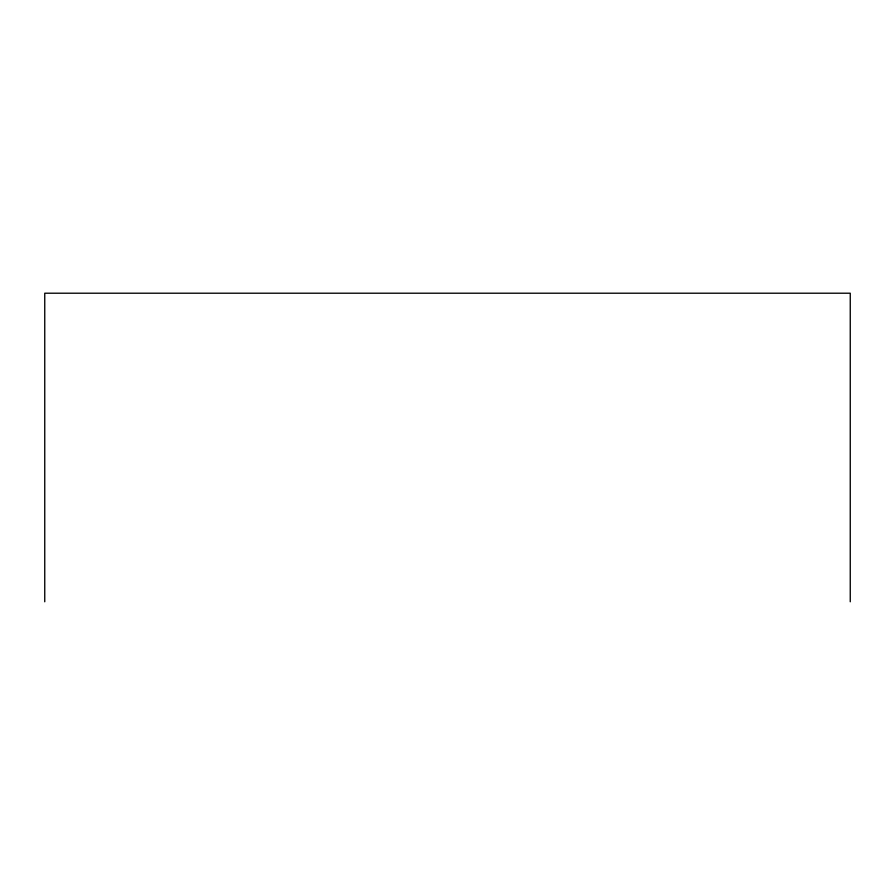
<?xml version="1.0" encoding="UTF-8"?>
<svg xmlns="http://www.w3.org/2000/svg" width="895" height="895" viewBox="0 0 895 895"><rect width="100%" height="100%" fill="white"/><g stroke="black" fill="none" stroke-linecap="round" stroke-linejoin="round"><path stroke-width="1.34" d="M850.25 601.787L850.25 293.213L44.75 293.213L44.75 601.787"/></g></svg>
